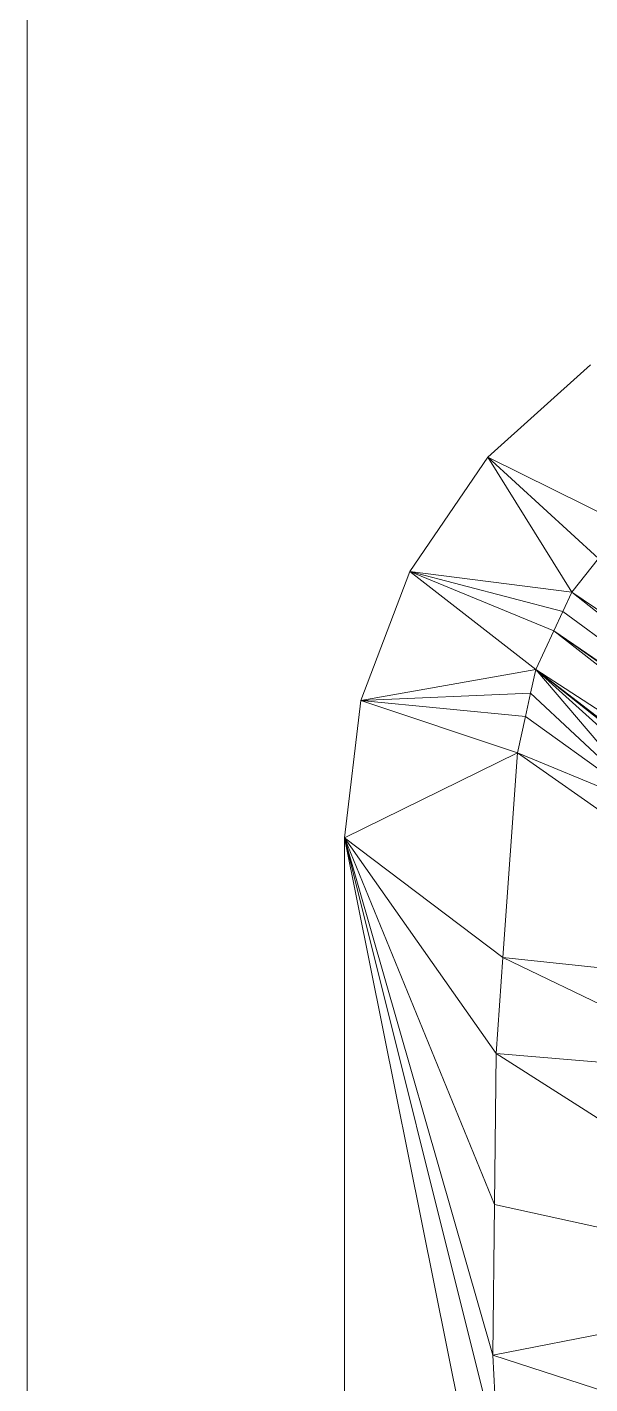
# Model space of a CAD drawing. Header units: inches. Extents: x 1 to 127281, y -26064 to 104775.
# Drawn here: x 25511.89 to 25514.81, y -22411.91 to -22404.87 of the extents above; entities that cross this region are included whole.
import ezdxf

# ---------------------------------------------------------------- set-up
doc = ezdxf.new("R2010")
doc.units = ezdxf.units.IN
doc.header["$MEASUREMENT"] = 0
doc.layers.add('A-AREA', color=32, linetype='Continuous', lineweight=9)
doc.layers.add('A-GENM', color=13, linetype='Continuous', lineweight=9)

# ---------------------------------------------------------------- blocks, each defined once
blk = doc.blocks.new('Drinking_Founta_ - Phase 10')
at = {"layer": 'A-GENM'}
for p, q in [((19.2769, 23.6874), (18.7437, 23.2084)), ((18.3394, 22.6151), (18.7437, 23.2084)), ((19.3179, 22.6825), (18.7437, 23.2084)), ((19.4527, 22.8568), (18.7437, 23.2084)), ((18.7437, 23.2084), (19.1802, 22.5067)), ((18.3394, 22.6151), (18.0845, 21.9442)), ((18.3394, 22.6151), (19.1333, 22.4071)), ((18.3394, 22.6151), (19.0864, 22.3061)), ((18.3394, 22.6151), (18.9927, 22.1054)), ((18.3394, 22.6151), (19.1802, 22.5067)), ((19.3179, 22.6825), (19.1802, 22.5067)), ((19.1333, 22.4071), (19.1802, 22.5067)), ((22.8775, 20.0224), (19.1802, 22.5067)), ((19.1802, 22.5067), (21.7525, 20.4882)), ((19.1333, 22.4071), (19.0864, 22.3061)), ((19.1333, 22.4071), (21.7525, 20.4882)), ((19.0864, 22.3061), (18.9927, 22.1054)), ((19.0864, 22.3061), (21.0405, 20.7841)), ((19.0864, 22.3061), (21.5884, 20.557)), ((19.0864, 22.3061), (21.7525, 20.4882)), ((18.0845, 21.9442), (18.9927, 22.1054)), ((18.9663, 21.9838), (18.9927, 22.1054)), ((19.6138, 21.3773), (18.9927, 22.1054)), ((19.9683, 21.2294), (18.9927, 22.1054)), ((18.9927, 22.1054), (21.0405, 20.7841)), ((18.9927, 22.1054), (20.3257, 21.0814)), ((18.9927, 22.1054), (20.2437, 21.1151)), ((18.9663, 21.9838), (18.0845, 21.9442)), ((18.9663, 21.9838), (18.94, 21.8622)), ((18.9663, 21.9838), (19.6138, 21.3773)), ((18.0845, 21.9442), (17.9995, 21.2309)), ((18.8989, 21.6732), (18.0845, 21.9442)), ((18.0845, 21.9442), (18.94, 21.8622)), ((18.8989, 21.6732), (18.94, 21.8622)), ((18.94, 21.8622), (19.6138, 21.3773)), ((18.8989, 21.6732), (17.9995, 21.2309)), ((18.8228, 20.6112), (18.8989, 21.6732)), ((18.8989, 21.6732), (19.6138, 21.3773)), ((18.8989, 21.6732), (20.6948, 20.4076)), ((17.9995, 12.18), (17.9995, 21.2309)), ((18.7964, 18.0448), (17.9995, 21.2309)), ((18.7788, 19.328), (17.9995, 21.2309)), ((18.8228, 20.6112), (17.9995, 21.2309)), ((18.855, 16.9813), (17.9995, 21.2309)), ((17.9995, 21.2309), (18.77, 18.5458)), ((17.9995, 21.2309), (18.7876, 20.1117)), ((18.8228, 20.6112), (18.7876, 20.1117)), ((18.8228, 20.6112), (20.6948, 20.4076)), ((18.8228, 20.6112), (20.0825, 20.0019)), ((18.7788, 19.328), (18.7876, 20.1117)), ((18.7876, 20.1117), (20.0825, 20.0019)), ((18.7876, 20.1117), (20.6626, 18.9135)), ((18.7788, 19.328), (18.77, 18.5458)), ((18.7788, 19.328), (20.6626, 18.9135)), ((18.77, 18.5458), (20.6626, 18.9135)), ((18.7964, 18.0448), (18.77, 18.5458)), ((18.77, 18.5458), (20.0679, 18.1225))]:
    blk.add_line(p, q, dxfattribs=at)
blk = doc.blocks.new('Locker Rooms_Ryan_ifc-1-Site Plan - Phase 1')
at = {"lineweight": 9}
blk.add_blockref('Drinking_Founta_ - Phase 10', (25495.5386, -22430.3109), dxfattribs=at)

msp = doc.modelspace()

# ---------------------------------------------------------------- linework, layer by layer
at = {"layer": 'A-AREA'}
for p, q in [((25511.890225, -22413.27156), (25511.890225, -22363.99031)), ((25511.890225, -22363.99031), (25511.890225, -22418.130935))]:
    msp.add_line(p, q, dxfattribs=at)

# ---------------------------------------------------------------- block references
at = {"lineweight": 5}
msp.add_blockref('Locker Rooms_Ryan_ifc-1-Site Plan - Phase 1', (0, 0), dxfattribs=at)

doc.saveas('drawing.dxf')
